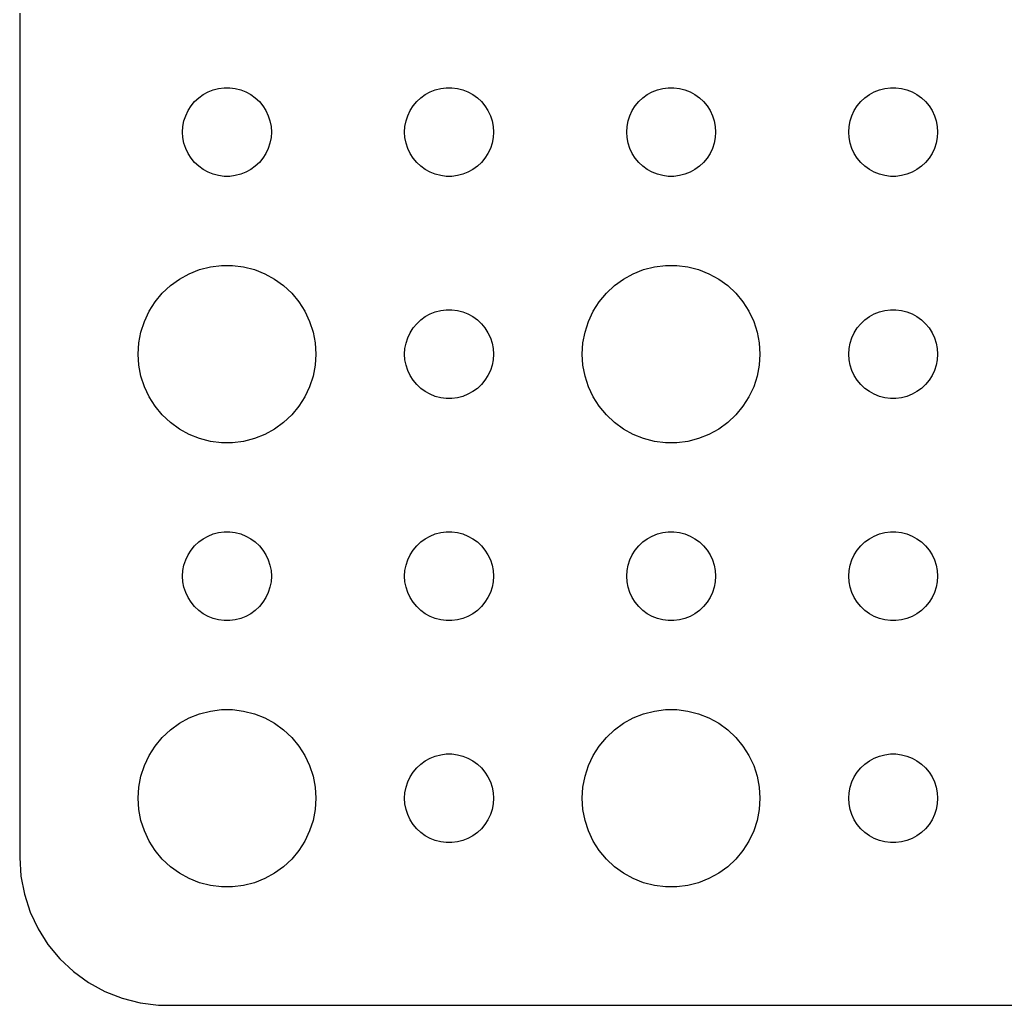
# Model space of a CAD drawing. Header units: metres. Extents: x -142 to 142, y -142 to 142.
# Drawn here: x -142 to -108.71, y -141.99 to -108.71 of the extents above; entities that cross this region are included whole.
import ezdxf

# ---------------------------------------------------------------- set-up
doc = ezdxf.new("R2010")
doc.units = ezdxf.units.M

msp = doc.modelspace()

# ---------------------------------------------------------------- linework, layer by layer
for p, q in [((-142, 137), (-142, -137)), ((-135.804, -111.234), (-135.639, -111.143)), ((-135.639, -111.143), (-135.464, -111.073)), ((-135.464, -111.073), (-135.281, -111.027)), ((-135.281, -111.027), (-135.094, -111.003)), ((-135.094, -111.003), (-134.906, -111.003)), ((-134.906, -111.003), (-134.719, -111.027)), ((-134.719, -111.027), (-134.536, -111.073)), ((-134.536, -111.073), (-134.361, -111.143)), ((-134.361, -111.143), (-134.196, -111.234)), ((-128.304, -111.234), (-128.139, -111.143)), ((-128.139, -111.143), (-127.964, -111.073)), ((-127.964, -111.073), (-127.781, -111.027)), ((-127.781, -111.027), (-127.594, -111.003)), ((-127.594, -111.003), (-127.406, -111.003)), ((-127.406, -111.003), (-127.219, -111.027)), ((-127.219, -111.027), (-127.036, -111.073)), ((-127.036, -111.073), (-126.861, -111.143)), ((-126.861, -111.143), (-126.696, -111.234)), ((-120.804, -111.234), (-120.639, -111.143)), ((-120.639, -111.143), (-120.464, -111.073)), ((-120.464, -111.073), (-120.281, -111.027)), ((-120.281, -111.027), (-120.094, -111.003)), ((-120.094, -111.003), (-119.906, -111.003)), ((-119.906, -111.003), (-119.719, -111.027)), ((-119.719, -111.027), (-119.536, -111.073)), ((-119.536, -111.073), (-119.361, -111.143)), ((-119.361, -111.143), (-119.196, -111.234)), ((-113.304, -111.234), (-113.139, -111.143)), ((-113.139, -111.143), (-112.964, -111.073)), ((-112.964, -111.073), (-112.781, -111.027)), ((-112.781, -111.027), (-112.594, -111.003)), ((-112.594, -111.003), (-112.406, -111.003)), ((-112.406, -111.003), (-112.219, -111.027)), ((-112.219, -111.027), (-112.036, -111.073)), ((-112.036, -111.073), (-111.861, -111.143)), ((-111.861, -111.143), (-111.696, -111.234)), ((-136.214, -111.618), (-136.093, -111.473)), ((-136.093, -111.473), (-135.956, -111.344)), ((-135.956, -111.344), (-135.804, -111.234)), ((-134.196, -111.234), (-134.044, -111.344)), ((-134.044, -111.344), (-133.907, -111.473)), ((-133.907, -111.473), (-133.786, -111.618)), ((-128.714, -111.618), (-128.593, -111.473)), ((-128.593, -111.473), (-128.456, -111.344)), ((-128.456, -111.344), (-128.304, -111.234)), ((-126.696, -111.234), (-126.544, -111.344)), ((-126.544, -111.344), (-126.407, -111.473)), ((-126.407, -111.473), (-126.286, -111.618)), ((-121.214, -111.618), (-121.093, -111.473)), ((-121.093, -111.473), (-120.956, -111.344)), ((-120.956, -111.344), (-120.804, -111.234)), ((-119.196, -111.234), (-119.044, -111.344)), ((-119.044, -111.344), (-118.907, -111.473)), ((-118.907, -111.473), (-118.786, -111.618)), ((-113.714, -111.618), (-113.593, -111.473)), ((-113.593, -111.473), (-113.456, -111.344)), ((-113.456, -111.344), (-113.304, -111.234)), ((-111.696, -111.234), (-111.544, -111.344)), ((-111.544, -111.344), (-111.407, -111.473)), ((-111.407, -111.473), (-111.286, -111.618)), ((-136.395, -111.948), (-136.314, -111.777)), ((-136.314, -111.777), (-136.214, -111.618)), ((-133.786, -111.618), (-133.686, -111.777)), ((-133.686, -111.777), (-133.605, -111.948)), ((-128.895, -111.948), (-128.814, -111.777)), ((-128.814, -111.777), (-128.714, -111.618)), ((-126.286, -111.618), (-126.186, -111.777)), ((-126.186, -111.777), (-126.105, -111.948)), ((-121.395, -111.948), (-121.314, -111.777)), ((-121.314, -111.777), (-121.214, -111.618)), ((-118.786, -111.618), (-118.686, -111.777)), ((-118.686, -111.777), (-118.605, -111.948)), ((-113.895, -111.948), (-113.814, -111.777)), ((-113.814, -111.777), (-113.714, -111.618)), ((-111.286, -111.618), (-111.186, -111.777)), ((-111.186, -111.777), (-111.105, -111.948)), ((-136.488, -112.312), (-136.453, -112.127)), ((-136.453, -112.127), (-136.395, -111.948)), ((-133.605, -111.948), (-133.547, -112.127)), ((-133.547, -112.127), (-133.512, -112.312)), ((-128.988, -112.312), (-128.953, -112.127)), ((-128.953, -112.127), (-128.895, -111.948)), ((-126.105, -111.948), (-126.047, -112.127)), ((-126.047, -112.127), (-126.012, -112.312)), ((-121.488, -112.312), (-121.453, -112.127)), ((-121.453, -112.127), (-121.395, -111.948)), ((-118.605, -111.948), (-118.547, -112.127)), ((-118.547, -112.127), (-118.512, -112.312)), ((-113.988, -112.312), (-113.953, -112.127)), ((-113.953, -112.127), (-113.895, -111.948)), ((-111.105, -111.948), (-111.047, -112.127)), ((-111.047, -112.127), (-111.012, -112.312)), ((-136.5, -112.5), (-136.488, -112.312)), ((-136.488, -112.688), (-136.5, -112.5)), ((-133.512, -112.312), (-133.5, -112.5)), ((-133.5, -112.5), (-133.512, -112.688)), ((-129, -112.5), (-128.988, -112.312)), ((-128.988, -112.688), (-129, -112.5)), ((-126.012, -112.312), (-126, -112.5)), ((-126, -112.5), (-126.012, -112.688)), ((-121.5, -112.5), (-121.488, -112.312)), ((-121.488, -112.688), (-121.5, -112.5)), ((-118.512, -112.312), (-118.5, -112.5)), ((-118.5, -112.5), (-118.512, -112.688)), ((-114, -112.5), (-113.988, -112.312)), ((-113.988, -112.688), (-114, -112.5)), ((-111.012, -112.312), (-111, -112.5)), ((-111, -112.5), (-111.012, -112.688)), ((-136.453, -112.873), (-136.488, -112.688)), ((-133.512, -112.688), (-133.547, -112.873)), ((-128.953, -112.873), (-128.988, -112.688)), ((-126.012, -112.688), (-126.047, -112.873)), ((-121.453, -112.873), (-121.488, -112.688)), ((-118.512, -112.688), (-118.547, -112.873)), ((-113.953, -112.873), (-113.988, -112.688)), ((-111.012, -112.688), (-111.047, -112.873)), ((-136.395, -113.052), (-136.453, -112.873)), ((-136.314, -113.223), (-136.395, -113.052)), ((-133.605, -113.052), (-133.686, -113.223)), ((-133.547, -112.873), (-133.605, -113.052)), ((-128.895, -113.052), (-128.953, -112.873)), ((-128.814, -113.223), (-128.895, -113.052)), ((-126.105, -113.052), (-126.186, -113.223)), ((-126.047, -112.873), (-126.105, -113.052)), ((-121.395, -113.052), (-121.453, -112.873)), ((-121.314, -113.223), (-121.395, -113.052)), ((-118.605, -113.052), (-118.686, -113.223)), ((-118.547, -112.873), (-118.605, -113.052)), ((-113.895, -113.052), (-113.953, -112.873)), ((-113.814, -113.223), (-113.895, -113.052)), ((-111.105, -113.052), (-111.186, -113.223)), ((-111.047, -112.873), (-111.105, -113.052)), ((-136.214, -113.382), (-136.314, -113.223)), ((-136.093, -113.527), (-136.214, -113.382)), ((-133.786, -113.382), (-133.907, -113.527)), ((-133.686, -113.223), (-133.786, -113.382)), ((-128.714, -113.382), (-128.814, -113.223)), ((-128.593, -113.527), (-128.714, -113.382)), ((-126.286, -113.382), (-126.407, -113.527)), ((-126.186, -113.223), (-126.286, -113.382)), ((-121.214, -113.382), (-121.314, -113.223)), ((-121.093, -113.527), (-121.214, -113.382)), ((-118.786, -113.382), (-118.907, -113.527)), ((-118.686, -113.223), (-118.786, -113.382)), ((-113.714, -113.382), (-113.814, -113.223)), ((-113.593, -113.527), (-113.714, -113.382)), ((-111.286, -113.382), (-111.407, -113.527)), ((-111.186, -113.223), (-111.286, -113.382)), ((-135.956, -113.656), (-136.093, -113.527)), ((-135.804, -113.766), (-135.956, -113.656)), ((-135.639, -113.857), (-135.804, -113.766)), ((-134.196, -113.766), (-134.361, -113.857)), ((-134.044, -113.656), (-134.196, -113.766)), ((-133.907, -113.527), (-134.044, -113.656)), ((-128.456, -113.656), (-128.593, -113.527)), ((-128.304, -113.766), (-128.456, -113.656)), ((-128.139, -113.857), (-128.304, -113.766)), ((-126.696, -113.766), (-126.861, -113.857)), ((-126.544, -113.656), (-126.696, -113.766)), ((-126.407, -113.527), (-126.544, -113.656)), ((-120.956, -113.656), (-121.093, -113.527)), ((-120.804, -113.766), (-120.956, -113.656)), ((-120.639, -113.857), (-120.804, -113.766)), ((-119.196, -113.766), (-119.361, -113.857)), ((-119.044, -113.656), (-119.196, -113.766)), ((-118.907, -113.527), (-119.044, -113.656)), ((-113.456, -113.656), (-113.593, -113.527)), ((-113.304, -113.766), (-113.456, -113.656)), ((-113.139, -113.857), (-113.304, -113.766)), ((-111.696, -113.766), (-111.861, -113.857)), ((-111.544, -113.656), (-111.696, -113.766)), ((-111.407, -113.527), (-111.544, -113.656)), ((-135.464, -113.927), (-135.639, -113.857)), ((-135.281, -113.973), (-135.464, -113.927)), ((-135.094, -113.997), (-135.281, -113.973)), ((-134.906, -113.997), (-135.094, -113.997)), ((-134.719, -113.973), (-134.906, -113.997)), ((-134.536, -113.927), (-134.719, -113.973)), ((-134.361, -113.857), (-134.536, -113.927)), ((-127.964, -113.927), (-128.139, -113.857)), ((-127.781, -113.973), (-127.964, -113.927)), ((-127.594, -113.997), (-127.781, -113.973)), ((-127.406, -113.997), (-127.594, -113.997)), ((-127.219, -113.973), (-127.406, -113.997)), ((-127.036, -113.927), (-127.219, -113.973)), ((-126.861, -113.857), (-127.036, -113.927)), ((-120.464, -113.927), (-120.639, -113.857)), ((-120.281, -113.973), (-120.464, -113.927)), ((-120.094, -113.997), (-120.281, -113.973)), ((-119.906, -113.997), (-120.094, -113.997)), ((-119.719, -113.973), (-119.906, -113.997)), ((-119.536, -113.927), (-119.719, -113.973)), ((-119.361, -113.857), (-119.536, -113.927)), ((-112.964, -113.927), (-113.139, -113.857)), ((-112.781, -113.973), (-112.964, -113.927)), ((-112.594, -113.997), (-112.781, -113.973)), ((-112.406, -113.997), (-112.594, -113.997)), ((-112.219, -113.973), (-112.406, -113.997)), ((-112.036, -113.927), (-112.219, -113.973)), ((-111.861, -113.857), (-112.036, -113.927)), ((-136.277, -117.286), (-135.927, -117.147)), ((-135.927, -117.147), (-135.562, -117.053)), ((-135.562, -117.053), (-135.188, -117.006)), ((-135.188, -117.006), (-134.812, -117.006)), ((-134.812, -117.006), (-134.438, -117.053)), ((-134.438, -117.053), (-134.073, -117.147)), ((-134.073, -117.147), (-133.723, -117.286)), ((-121.277, -117.286), (-120.927, -117.147)), ((-120.927, -117.147), (-120.562, -117.053)), ((-120.562, -117.053), (-120.188, -117.006)), ((-120.188, -117.006), (-119.812, -117.006)), ((-119.812, -117.006), (-119.438, -117.053)), ((-119.438, -117.053), (-119.073, -117.147)), ((-119.073, -117.147), (-118.723, -117.286)), ((-136.912, -117.688), (-136.607, -117.467)), ((-136.607, -117.467), (-136.277, -117.286)), ((-133.723, -117.286), (-133.393, -117.467)), ((-133.393, -117.467), (-133.088, -117.688)), ((-121.912, -117.688), (-121.607, -117.467)), ((-121.607, -117.467), (-121.277, -117.286)), ((-118.723, -117.286), (-118.393, -117.467)), ((-118.393, -117.467), (-118.088, -117.688)), ((-137.187, -117.946), (-136.912, -117.688)), ((-133.088, -117.688), (-132.813, -117.946)), ((-122.187, -117.946), (-121.912, -117.688)), ((-118.088, -117.688), (-117.813, -117.946)), ((-137.427, -118.237), (-137.187, -117.946)), ((-132.813, -117.946), (-132.573, -118.237)), ((-122.427, -118.237), (-122.187, -117.946)), ((-117.813, -117.946), (-117.573, -118.237)), ((-137.629, -118.555), (-137.427, -118.237)), ((-132.573, -118.237), (-132.371, -118.555)), ((-122.629, -118.555), (-122.427, -118.237)), ((-117.573, -118.237), (-117.371, -118.555)), ((-137.789, -118.896), (-137.629, -118.555)), ((-132.371, -118.555), (-132.211, -118.896)), ((-128.456, -118.844), (-128.304, -118.734)), ((-128.304, -118.734), (-128.139, -118.643)), ((-128.139, -118.643), (-127.964, -118.573)), ((-127.964, -118.573), (-127.781, -118.527)), ((-127.781, -118.527), (-127.594, -118.503)), ((-127.594, -118.503), (-127.406, -118.503)), ((-127.406, -118.503), (-127.219, -118.527)), ((-127.219, -118.527), (-127.036, -118.573)), ((-127.036, -118.573), (-126.861, -118.643)), ((-126.861, -118.643), (-126.696, -118.734)), ((-126.696, -118.734), (-126.544, -118.844)), ((-122.789, -118.896), (-122.629, -118.555)), ((-117.371, -118.555), (-117.211, -118.896)), ((-113.456, -118.844), (-113.304, -118.734)), ((-113.304, -118.734), (-113.139, -118.643)), ((-113.139, -118.643), (-112.964, -118.573)), ((-112.964, -118.573), (-112.781, -118.527)), ((-112.781, -118.527), (-112.594, -118.503)), ((-112.594, -118.503), (-112.406, -118.503)), ((-112.406, -118.503), (-112.219, -118.527)), ((-112.219, -118.527), (-112.036, -118.573)), ((-112.036, -118.573), (-111.861, -118.643)), ((-111.861, -118.643), (-111.696, -118.734)), ((-111.696, -118.734), (-111.544, -118.844)), ((-137.906, -119.254), (-137.789, -118.896)), ((-132.211, -118.896), (-132.094, -119.254)), ((-128.814, -119.277), (-128.714, -119.118)), ((-128.714, -119.118), (-128.593, -118.973)), ((-128.593, -118.973), (-128.456, -118.844)), ((-126.544, -118.844), (-126.407, -118.973)), ((-126.407, -118.973), (-126.286, -119.118)), ((-126.286, -119.118), (-126.186, -119.277)), ((-122.906, -119.254), (-122.789, -118.896)), ((-117.211, -118.896), (-117.094, -119.254)), ((-113.814, -119.277), (-113.714, -119.118)), ((-113.714, -119.118), (-113.593, -118.973)), ((-113.593, -118.973), (-113.456, -118.844)), ((-111.544, -118.844), (-111.407, -118.973)), ((-111.407, -118.973), (-111.286, -119.118)), ((-111.286, -119.118), (-111.186, -119.277)), ((-137.976, -119.624), (-137.906, -119.254)), ((-132.094, -119.254), (-132.024, -119.624)), ((-128.953, -119.627), (-128.895, -119.448)), ((-128.895, -119.448), (-128.814, -119.277)), ((-126.186, -119.277), (-126.105, -119.448)), ((-126.105, -119.448), (-126.047, -119.627)), ((-122.976, -119.624), (-122.906, -119.254)), ((-117.094, -119.254), (-117.024, -119.624)), ((-113.953, -119.627), (-113.895, -119.448)), ((-113.895, -119.448), (-113.814, -119.277)), ((-111.186, -119.277), (-111.105, -119.448)), ((-111.105, -119.448), (-111.047, -119.627)), ((-138, -120), (-137.976, -119.624)), ((-132.024, -119.624), (-132, -120)), ((-129, -120), (-128.988, -119.812)), ((-128.988, -119.812), (-128.953, -119.627)), ((-126.047, -119.627), (-126.012, -119.812)), ((-126.012, -119.812), (-126, -120)), ((-123, -120), (-122.976, -119.624)), ((-117.024, -119.624), (-117, -120)), ((-114, -120), (-113.988, -119.812)), ((-113.988, -119.812), (-113.953, -119.627)), ((-111.047, -119.627), (-111.012, -119.812)), ((-111.012, -119.812), (-111, -120)), ((-137.976, -120.376), (-138, -120)), ((-132, -120), (-132.024, -120.376)), ((-128.988, -120.188), (-129, -120)), ((-126, -120), (-126.012, -120.188)), ((-122.976, -120.376), (-123, -120)), ((-117, -120), (-117.024, -120.376)), ((-113.988, -120.188), (-114, -120)), ((-111, -120), (-111.012, -120.188)), ((-137.906, -120.746), (-137.976, -120.376)), ((-132.024, -120.376), (-132.094, -120.746)), ((-128.953, -120.373), (-128.988, -120.188)), ((-128.895, -120.552), (-128.953, -120.373)), ((-126.047, -120.373), (-126.105, -120.552)), ((-126.012, -120.188), (-126.047, -120.373)), ((-122.906, -120.746), (-122.976, -120.376)), ((-117.024, -120.376), (-117.094, -120.746)), ((-113.953, -120.373), (-113.988, -120.188)), ((-113.895, -120.552), (-113.953, -120.373)), ((-111.047, -120.373), (-111.105, -120.552)), ((-111.012, -120.188), (-111.047, -120.373)), ((-137.789, -121.104), (-137.906, -120.746)), ((-132.094, -120.746), (-132.211, -121.104)), ((-128.814, -120.723), (-128.895, -120.552)), ((-128.714, -120.882), (-128.814, -120.723)), ((-126.186, -120.723), (-126.286, -120.882)), ((-126.105, -120.552), (-126.186, -120.723)), ((-122.789, -121.104), (-122.906, -120.746)), ((-117.094, -120.746), (-117.211, -121.104)), ((-113.814, -120.723), (-113.895, -120.552)), ((-113.714, -120.882), (-113.814, -120.723)), ((-111.186, -120.723), (-111.286, -120.882)), ((-111.105, -120.552), (-111.186, -120.723)), ((-137.629, -121.445), (-137.789, -121.104)), ((-132.211, -121.104), (-132.371, -121.445)), ((-128.593, -121.027), (-128.714, -120.882)), ((-128.456, -121.156), (-128.593, -121.027)), ((-128.304, -121.266), (-128.456, -121.156)), ((-126.544, -121.156), (-126.696, -121.266)), ((-126.407, -121.027), (-126.544, -121.156)), ((-126.286, -120.882), (-126.407, -121.027)), ((-122.629, -121.445), (-122.789, -121.104)), ((-117.211, -121.104), (-117.371, -121.445)), ((-113.593, -121.027), (-113.714, -120.882)), ((-113.456, -121.156), (-113.593, -121.027)), ((-113.304, -121.266), (-113.456, -121.156)), ((-111.544, -121.156), (-111.696, -121.266)), ((-111.407, -121.027), (-111.544, -121.156)), ((-111.286, -120.882), (-111.407, -121.027)), ((-137.427, -121.763), (-137.629, -121.445)), ((-132.371, -121.445), (-132.573, -121.763)), ((-128.139, -121.357), (-128.304, -121.266)), ((-127.964, -121.427), (-128.139, -121.357)), ((-127.781, -121.473), (-127.964, -121.427)), ((-127.594, -121.497), (-127.781, -121.473)), ((-127.219, -121.473), (-127.406, -121.497)), ((-127.036, -121.427), (-127.219, -121.473)), ((-126.861, -121.357), (-127.036, -121.427)), ((-126.696, -121.266), (-126.861, -121.357)), ((-122.427, -121.763), (-122.629, -121.445)), ((-117.371, -121.445), (-117.573, -121.763)), ((-113.139, -121.357), (-113.304, -121.266)), ((-112.964, -121.427), (-113.139, -121.357)), ((-112.781, -121.473), (-112.964, -121.427)), ((-112.594, -121.497), (-112.781, -121.473)), ((-112.219, -121.473), (-112.406, -121.497)), ((-112.036, -121.427), (-112.219, -121.473)), ((-111.861, -121.357), (-112.036, -121.427)), ((-111.696, -121.266), (-111.861, -121.357)), ((-137.187, -122.054), (-137.427, -121.763)), ((-132.573, -121.763), (-132.813, -122.054)), ((-127.406, -121.497), (-127.594, -121.497)), ((-122.187, -122.054), (-122.427, -121.763)), ((-117.573, -121.763), (-117.813, -122.054)), ((-112.406, -121.497), (-112.594, -121.497)), ((-136.912, -122.312), (-137.187, -122.054)), ((-132.813, -122.054), (-133.088, -122.312)), ((-121.912, -122.312), (-122.187, -122.054)), ((-117.813, -122.054), (-118.088, -122.312)), ((-136.607, -122.533), (-136.912, -122.312)), ((-133.088, -122.312), (-133.393, -122.533)), ((-121.607, -122.533), (-121.912, -122.312)), ((-118.088, -122.312), (-118.393, -122.533)), ((-136.277, -122.714), (-136.607, -122.533)), ((-135.927, -122.853), (-136.277, -122.714)), ((-133.723, -122.714), (-134.073, -122.853)), ((-133.393, -122.533), (-133.723, -122.714)), ((-121.277, -122.714), (-121.607, -122.533)), ((-120.927, -122.853), (-121.277, -122.714)), ((-118.723, -122.714), (-119.073, -122.853)), ((-118.393, -122.533), (-118.723, -122.714)), ((-135.562, -122.947), (-135.927, -122.853)), ((-135.188, -122.994), (-135.562, -122.947)), ((-134.812, -122.994), (-135.188, -122.994)), ((-134.438, -122.947), (-134.812, -122.994)), ((-134.073, -122.853), (-134.438, -122.947)), ((-120.562, -122.947), (-120.927, -122.853)), ((-120.188, -122.994), (-120.562, -122.947)), ((-119.812, -122.994), (-120.188, -122.994)), ((-119.438, -122.947), (-119.812, -122.994)), ((-119.073, -122.853), (-119.438, -122.947)), ((-135.804, -126.234), (-135.639, -126.143)), ((-135.639, -126.143), (-135.464, -126.073)), ((-135.464, -126.073), (-135.281, -126.027)), ((-135.281, -126.027), (-135.094, -126.003)), ((-135.094, -126.003), (-134.906, -126.003)), ((-134.906, -126.003), (-134.719, -126.027)), ((-134.719, -126.027), (-134.536, -126.073)), ((-134.536, -126.073), (-134.361, -126.143)), ((-134.361, -126.143), (-134.196, -126.234)), ((-128.304, -126.234), (-128.139, -126.143)), ((-128.139, -126.143), (-127.964, -126.073)), ((-127.964, -126.073), (-127.781, -126.027)), ((-127.781, -126.027), (-127.594, -126.003)), ((-127.594, -126.003), (-127.406, -126.003)), ((-127.406, -126.003), (-127.219, -126.027)), ((-127.219, -126.027), (-127.036, -126.073)), ((-127.036, -126.073), (-126.861, -126.143)), ((-126.861, -126.143), (-126.696, -126.234)), ((-120.804, -126.234), (-120.639, -126.143)), ((-120.639, -126.143), (-120.464, -126.073)), ((-120.464, -126.073), (-120.281, -126.027)), ((-120.281, -126.027), (-120.094, -126.003)), ((-120.094, -126.003), (-119.906, -126.003)), ((-119.906, -126.003), (-119.719, -126.027)), ((-119.719, -126.027), (-119.536, -126.073)), ((-119.536, -126.073), (-119.361, -126.143)), ((-119.361, -126.143), (-119.196, -126.234)), ((-113.304, -126.234), (-113.139, -126.143)), ((-113.139, -126.143), (-112.964, -126.073)), ((-112.964, -126.073), (-112.781, -126.027)), ((-112.781, -126.027), (-112.594, -126.003)), ((-112.594, -126.003), (-112.406, -126.003)), ((-112.406, -126.003), (-112.219, -126.027)), ((-112.219, -126.027), (-112.036, -126.073)), ((-112.036, -126.073), (-111.861, -126.143)), ((-111.861, -126.143), (-111.696, -126.234)), ((-136.214, -126.618), (-136.093, -126.473)), ((-136.093, -126.473), (-135.956, -126.344)), ((-135.956, -126.344), (-135.804, -126.234)), ((-134.196, -126.234), (-134.044, -126.344)), ((-134.044, -126.344), (-133.907, -126.473)), ((-133.907, -126.473), (-133.786, -126.618)), ((-128.714, -126.618), (-128.593, -126.473)), ((-128.593, -126.473), (-128.456, -126.344)), ((-128.456, -126.344), (-128.304, -126.234)), ((-126.696, -126.234), (-126.544, -126.344)), ((-126.544, -126.344), (-126.407, -126.473)), ((-126.407, -126.473), (-126.286, -126.618)), ((-121.214, -126.618), (-121.093, -126.473)), ((-121.093, -126.473), (-120.956, -126.344)), ((-120.956, -126.344), (-120.804, -126.234)), ((-119.196, -126.234), (-119.044, -126.344)), ((-119.044, -126.344), (-118.907, -126.473)), ((-118.907, -126.473), (-118.786, -126.618)), ((-113.714, -126.618), (-113.593, -126.473)), ((-113.593, -126.473), (-113.456, -126.344)), ((-113.456, -126.344), (-113.304, -126.234)), ((-111.696, -126.234), (-111.544, -126.344)), ((-111.544, -126.344), (-111.407, -126.473)), ((-111.407, -126.473), (-111.286, -126.618)), ((-136.395, -126.948), (-136.314, -126.777)), ((-136.314, -126.777), (-136.214, -126.618)), ((-133.786, -126.618), (-133.686, -126.777)), ((-133.686, -126.777), (-133.605, -126.948)), ((-128.895, -126.948), (-128.814, -126.777)), ((-128.814, -126.777), (-128.714, -126.618)), ((-126.286, -126.618), (-126.186, -126.777)), ((-126.186, -126.777), (-126.105, -126.948)), ((-121.395, -126.948), (-121.314, -126.777)), ((-121.314, -126.777), (-121.214, -126.618)), ((-118.786, -126.618), (-118.686, -126.777)), ((-118.686, -126.777), (-118.605, -126.948)), ((-113.895, -126.948), (-113.814, -126.777)), ((-113.814, -126.777), (-113.714, -126.618)), ((-111.286, -126.618), (-111.186, -126.777)), ((-111.186, -126.777), (-111.105, -126.948)), ((-136.488, -127.312), (-136.453, -127.127)), ((-136.453, -127.127), (-136.395, -126.948)), ((-133.605, -126.948), (-133.547, -127.127)), ((-133.547, -127.127), (-133.512, -127.312)), ((-128.988, -127.312), (-128.953, -127.127)), ((-128.953, -127.127), (-128.895, -126.948)), ((-126.105, -126.948), (-126.047, -127.127)), ((-126.047, -127.127), (-126.012, -127.312)), ((-121.488, -127.312), (-121.453, -127.127)), ((-121.453, -127.127), (-121.395, -126.948)), ((-118.605, -126.948), (-118.547, -127.127)), ((-118.547, -127.127), (-118.512, -127.312)), ((-113.988, -127.312), (-113.953, -127.127)), ((-113.953, -127.127), (-113.895, -126.948)), ((-111.105, -126.948), (-111.047, -127.127)), ((-111.047, -127.127), (-111.012, -127.312)), ((-136.5, -127.5), (-136.488, -127.312)), ((-133.512, -127.312), (-133.5, -127.5)), ((-129, -127.5), (-128.988, -127.312)), ((-126.012, -127.312), (-126, -127.5)), ((-121.5, -127.5), (-121.488, -127.312)), ((-118.512, -127.312), (-118.5, -127.5)), ((-114, -127.5), (-113.988, -127.312)), ((-111.012, -127.312), (-111, -127.5)), ((-136.488, -127.688), (-136.5, -127.5)), ((-136.453, -127.873), (-136.488, -127.688)), ((-133.512, -127.688), (-133.547, -127.873)), ((-133.5, -127.5), (-133.512, -127.688)), ((-128.988, -127.688), (-129, -127.5)), ((-128.953, -127.873), (-128.988, -127.688)), ((-126.012, -127.688), (-126.047, -127.873)), ((-126, -127.5), (-126.012, -127.688)), ((-121.488, -127.688), (-121.5, -127.5)), ((-121.453, -127.873), (-121.488, -127.688)), ((-118.512, -127.688), (-118.547, -127.873)), ((-118.5, -127.5), (-118.512, -127.688)), ((-113.988, -127.688), (-114, -127.5)), ((-113.953, -127.873), (-113.988, -127.688)), ((-111.012, -127.688), (-111.047, -127.873)), ((-111, -127.5), (-111.012, -127.688)), ((-136.395, -128.052), (-136.453, -127.873)), ((-136.314, -128.223), (-136.395, -128.052)), ((-133.605, -128.052), (-133.686, -128.223)), ((-133.547, -127.873), (-133.605, -128.052)), ((-128.895, -128.052), (-128.953, -127.873)), ((-128.814, -128.223), (-128.895, -128.052)), ((-126.105, -128.052), (-126.186, -128.223)), ((-126.047, -127.873), (-126.105, -128.052)), ((-121.395, -128.052), (-121.453, -127.873)), ((-121.314, -128.223), (-121.395, -128.052)), ((-118.605, -128.052), (-118.686, -128.223)), ((-118.547, -127.873), (-118.605, -128.052)), ((-113.895, -128.052), (-113.953, -127.873)), ((-113.814, -128.223), (-113.895, -128.052)), ((-111.105, -128.052), (-111.186, -128.223)), ((-111.047, -127.873), (-111.105, -128.052)), ((-136.214, -128.382), (-136.314, -128.223)), ((-136.093, -128.527), (-136.214, -128.382)), ((-133.786, -128.382), (-133.907, -128.527)), ((-133.686, -128.223), (-133.786, -128.382)), ((-128.714, -128.382), (-128.814, -128.223)), ((-128.593, -128.527), (-128.714, -128.382)), ((-126.286, -128.382), (-126.407, -128.527)), ((-126.186, -128.223), (-126.286, -128.382)), ((-121.214, -128.382), (-121.314, -128.223)), ((-121.093, -128.527), (-121.214, -128.382)), ((-118.786, -128.382), (-118.907, -128.527)), ((-118.686, -128.223), (-118.786, -128.382)), ((-113.714, -128.382), (-113.814, -128.223)), ((-113.593, -128.527), (-113.714, -128.382)), ((-111.286, -128.382), (-111.407, -128.527)), ((-111.186, -128.223), (-111.286, -128.382)), ((-135.956, -128.656), (-136.093, -128.527)), ((-135.804, -128.766), (-135.956, -128.656)), ((-135.639, -128.857), (-135.804, -128.766)), ((-134.196, -128.766), (-134.361, -128.857)), ((-134.044, -128.656), (-134.196, -128.766)), ((-133.907, -128.527), (-134.044, -128.656)), ((-128.456, -128.656), (-128.593, -128.527)), ((-128.304, -128.766), (-128.456, -128.656)), ((-128.139, -128.857), (-128.304, -128.766)), ((-126.696, -128.766), (-126.861, -128.857)), ((-126.544, -128.656), (-126.696, -128.766)), ((-126.407, -128.527), (-126.544, -128.656)), ((-120.956, -128.656), (-121.093, -128.527)), ((-120.804, -128.766), (-120.956, -128.656)), ((-120.639, -128.857), (-120.804, -128.766)), ((-119.196, -128.766), (-119.361, -128.857)), ((-119.044, -128.656), (-119.196, -128.766)), ((-118.907, -128.527), (-119.044, -128.656)), ((-113.456, -128.656), (-113.593, -128.527)), ((-113.304, -128.766), (-113.456, -128.656)), ((-113.139, -128.857), (-113.304, -128.766)), ((-111.696, -128.766), (-111.861, -128.857)), ((-111.544, -128.656), (-111.696, -128.766)), ((-111.407, -128.527), (-111.544, -128.656)), ((-135.464, -128.927), (-135.639, -128.857)), ((-135.281, -128.973), (-135.464, -128.927)), ((-135.094, -128.997), (-135.281, -128.973)), ((-134.906, -128.997), (-135.094, -128.997)), ((-134.719, -128.973), (-134.906, -128.997)), ((-134.536, -128.927), (-134.719, -128.973)), ((-134.361, -128.857), (-134.536, -128.927)), ((-127.964, -128.927), (-128.139, -128.857)), ((-127.781, -128.973), (-127.964, -128.927)), ((-127.594, -128.997), (-127.781, -128.973)), ((-127.406, -128.997), (-127.594, -128.997)), ((-127.219, -128.973), (-127.406, -128.997)), ((-127.036, -128.927), (-127.219, -128.973)), ((-126.861, -128.857), (-127.036, -128.927)), ((-120.464, -128.927), (-120.639, -128.857)), ((-120.281, -128.973), (-120.464, -128.927)), ((-120.094, -128.997), (-120.281, -128.973)), ((-119.906, -128.997), (-120.094, -128.997)), ((-119.719, -128.973), (-119.906, -128.997)), ((-119.536, -128.927), (-119.719, -128.973)), ((-119.361, -128.857), (-119.536, -128.927)), ((-112.964, -128.927), (-113.139, -128.857)), ((-112.781, -128.973), (-112.964, -128.927)), ((-112.594, -128.997), (-112.781, -128.973)), ((-112.406, -128.997), (-112.594, -128.997)), ((-112.219, -128.973), (-112.406, -128.997)), ((-112.036, -128.927), (-112.219, -128.973)), ((-111.861, -128.857), (-112.036, -128.927)), ((-135.927, -132.147), (-135.562, -132.053)), ((-135.562, -132.053), (-135.188, -132.006)), ((-135.188, -132.006), (-134.812, -132.006)), ((-134.812, -132.006), (-134.438, -132.053)), ((-134.438, -132.053), (-134.073, -132.147)), ((-120.927, -132.147), (-120.562, -132.053)), ((-120.562, -132.053), (-120.188, -132.006)), ((-120.188, -132.006), (-119.812, -132.006)), ((-119.812, -132.006), (-119.438, -132.053)), ((-119.438, -132.053), (-119.073, -132.147)), ((-136.912, -132.688), (-136.607, -132.467)), ((-136.607, -132.467), (-136.277, -132.286)), ((-136.277, -132.286), (-135.927, -132.147)), ((-134.073, -132.147), (-133.723, -132.286)), ((-133.723, -132.286), (-133.393, -132.467)), ((-133.393, -132.467), (-133.088, -132.688)), ((-121.912, -132.688), (-121.607, -132.467)), ((-121.607, -132.467), (-121.277, -132.286)), ((-121.277, -132.286), (-120.927, -132.147)), ((-119.073, -132.147), (-118.723, -132.286)), ((-118.723, -132.286), (-118.393, -132.467)), ((-118.393, -132.467), (-118.088, -132.688)), ((-137.187, -132.946), (-136.912, -132.688)), ((-133.088, -132.688), (-132.813, -132.946)), ((-122.187, -132.946), (-121.912, -132.688)), ((-118.088, -132.688), (-117.813, -132.946)), ((-137.427, -133.237), (-137.187, -132.946)), ((-132.813, -132.946), (-132.573, -133.237)), ((-122.427, -133.237), (-122.187, -132.946)), ((-117.813, -132.946), (-117.573, -133.237)), ((-137.629, -133.555), (-137.427, -133.237)), ((-132.573, -133.237), (-132.371, -133.555)), ((-122.629, -133.555), (-122.427, -133.237)), ((-117.573, -133.237), (-117.371, -133.555)), ((-137.789, -133.896), (-137.629, -133.555)), ((-132.371, -133.555), (-132.211, -133.896)), ((-128.456, -133.844), (-128.304, -133.734)), ((-128.304, -133.734), (-128.139, -133.643)), ((-128.139, -133.643), (-127.964, -133.573)), ((-127.964, -133.573), (-127.781, -133.527)), ((-127.781, -133.527), (-127.594, -133.503)), ((-127.594, -133.503), (-127.406, -133.503)), ((-127.406, -133.503), (-127.219, -133.527)), ((-127.219, -133.527), (-127.036, -133.573)), ((-127.036, -133.573), (-126.861, -133.643)), ((-126.861, -133.643), (-126.696, -133.734)), ((-126.696, -133.734), (-126.544, -133.844)), ((-122.789, -133.896), (-122.629, -133.555)), ((-117.371, -133.555), (-117.211, -133.896)), ((-113.456, -133.844), (-113.304, -133.734)), ((-113.304, -133.734), (-113.139, -133.643)), ((-113.139, -133.643), (-112.964, -133.573)), ((-112.964, -133.573), (-112.781, -133.527)), ((-112.781, -133.527), (-112.594, -133.503)), ((-112.594, -133.503), (-112.406, -133.503)), ((-112.406, -133.503), (-112.219, -133.527)), ((-112.219, -133.527), (-112.036, -133.573)), ((-112.036, -133.573), (-111.861, -133.643)), ((-111.861, -133.643), (-111.696, -133.734)), ((-111.696, -133.734), (-111.544, -133.844)), ((-137.906, -134.254), (-137.789, -133.896)), ((-132.211, -133.896), (-132.094, -134.254)), ((-128.814, -134.277), (-128.714, -134.118)), ((-128.714, -134.118), (-128.593, -133.973)), ((-128.593, -133.973), (-128.456, -133.844)), ((-126.544, -133.844), (-126.407, -133.973)), ((-126.407, -133.973), (-126.286, -134.118)), ((-126.286, -134.118), (-126.186, -134.277)), ((-122.906, -134.254), (-122.789, -133.896)), ((-117.211, -133.896), (-117.094, -134.254)), ((-113.814, -134.277), (-113.714, -134.118)), ((-113.714, -134.118), (-113.593, -133.973)), ((-113.593, -133.973), (-113.456, -133.844)), ((-111.544, -133.844), (-111.407, -133.973)), ((-111.407, -133.973), (-111.286, -134.118)), ((-111.286, -134.118), (-111.186, -134.277)), ((-137.976, -134.624), (-137.906, -134.254)), ((-132.094, -134.254), (-132.024, -134.624)), ((-128.953, -134.627), (-128.895, -134.448)), ((-128.895, -134.448), (-128.814, -134.277)), ((-126.186, -134.277), (-126.105, -134.448)), ((-126.105, -134.448), (-126.047, -134.627)), ((-122.976, -134.624), (-122.906, -134.254)), ((-117.094, -134.254), (-117.024, -134.624)), ((-113.953, -134.627), (-113.895, -134.448)), ((-113.895, -134.448), (-113.814, -134.277)), ((-111.186, -134.277), (-111.105, -134.448)), ((-111.105, -134.448), (-111.047, -134.627)), ((-138, -135), (-137.976, -134.624)), ((-132.024, -134.624), (-132, -135)), ((-128.988, -134.812), (-128.953, -134.627)), ((-126.047, -134.627), (-126.012, -134.812)), ((-123, -135), (-122.976, -134.624)), ((-117.024, -134.624), (-117, -135)), ((-113.988, -134.812), (-113.953, -134.627)), ((-111.047, -134.627), (-111.012, -134.812)), ((-137.976, -135.376), (-138, -135)), ((-132, -135), (-132.024, -135.376)), ((-129, -135), (-128.988, -134.812)), ((-128.988, -135.188), (-129, -135)), ((-126.012, -134.812), (-126, -135)), ((-126, -135), (-126.012, -135.188)), ((-122.976, -135.376), (-123, -135)), ((-117, -135), (-117.024, -135.376)), ((-114, -135), (-113.988, -134.812)), ((-113.988, -135.188), (-114, -135)), ((-111.012, -134.812), (-111, -135)), ((-111, -135), (-111.012, -135.188)), ((-137.906, -135.746), (-137.976, -135.376)), ((-132.024, -135.376), (-132.094, -135.746)), ((-128.953, -135.373), (-128.988, -135.188)), ((-128.895, -135.552), (-128.953, -135.373)), ((-126.047, -135.373), (-126.105, -135.552)), ((-126.012, -135.188), (-126.047, -135.373)), ((-122.906, -135.746), (-122.976, -135.376)), ((-117.024, -135.376), (-117.094, -135.746)), ((-113.953, -135.373), (-113.988, -135.188)), ((-113.895, -135.552), (-113.953, -135.373)), ((-111.047, -135.373), (-111.105, -135.552)), ((-111.012, -135.188), (-111.047, -135.373)), ((-137.789, -136.104), (-137.906, -135.746)), ((-132.094, -135.746), (-132.211, -136.104)), ((-128.814, -135.723), (-128.895, -135.552)), ((-128.714, -135.882), (-128.814, -135.723)), ((-126.186, -135.723), (-126.286, -135.882)), ((-126.105, -135.552), (-126.186, -135.723)), ((-122.789, -136.104), (-122.906, -135.746)), ((-117.094, -135.746), (-117.211, -136.104)), ((-113.814, -135.723), (-113.895, -135.552)), ((-113.714, -135.882), (-113.814, -135.723)), ((-111.186, -135.723), (-111.286, -135.882)), ((-111.105, -135.552), (-111.186, -135.723)), ((-137.629, -136.445), (-137.789, -136.104)), ((-132.211, -136.104), (-132.371, -136.445)), ((-128.593, -136.027), (-128.714, -135.882)), ((-128.456, -136.156), (-128.593, -136.027)), ((-126.407, -136.027), (-126.544, -136.156)), ((-126.286, -135.882), (-126.407, -136.027)), ((-122.629, -136.445), (-122.789, -136.104)), ((-117.211, -136.104), (-117.371, -136.445)), ((-113.593, -136.027), (-113.714, -135.882)), ((-113.456, -136.156), (-113.593, -136.027)), ((-111.407, -136.027), (-111.544, -136.156)), ((-111.286, -135.882), (-111.407, -136.027)), ((-137.427, -136.763), (-137.629, -136.445)), ((-132.371, -136.445), (-132.573, -136.763)), ((-128.304, -136.266), (-128.456, -136.156)), ((-128.139, -136.357), (-128.304, -136.266)), ((-127.964, -136.427), (-128.139, -136.357)), ((-127.781, -136.473), (-127.964, -136.427)), ((-127.594, -136.497), (-127.781, -136.473)), ((-127.219, -136.473), (-127.406, -136.497)), ((-127.036, -136.427), (-127.219, -136.473)), ((-126.861, -136.357), (-127.036, -136.427)), ((-126.696, -136.266), (-126.861, -136.357)), ((-126.544, -136.156), (-126.696, -136.266)), ((-122.427, -136.763), (-122.629, -136.445)), ((-117.371, -136.445), (-117.573, -136.763)), ((-113.304, -136.266), (-113.456, -136.156)), ((-113.139, -136.357), (-113.304, -136.266)), ((-112.964, -136.427), (-113.139, -136.357)), ((-112.781, -136.473), (-112.964, -136.427)), ((-112.594, -136.497), (-112.781, -136.473)), ((-112.219, -136.473), (-112.406, -136.497)), ((-112.036, -136.427), (-112.219, -136.473)), ((-111.861, -136.357), (-112.036, -136.427)), ((-111.696, -136.266), (-111.861, -136.357)), ((-111.544, -136.156), (-111.696, -136.266)), ((-137.187, -137.054), (-137.427, -136.763)), ((-132.573, -136.763), (-132.813, -137.054)), ((-127.406, -136.497), (-127.594, -136.497)), ((-122.187, -137.054), (-122.427, -136.763)), ((-117.573, -136.763), (-117.813, -137.054)), ((-112.406, -136.497), (-112.594, -136.497)), ((-142, -137), (-141.961, -137.627)), ((-136.912, -137.312), (-137.187, -137.054)), ((-132.813, -137.054), (-133.088, -137.312)), ((-121.912, -137.312), (-122.187, -137.054)), ((-117.813, -137.054), (-118.088, -137.312)), ((-136.607, -137.533), (-136.912, -137.312)), ((-133.088, -137.312), (-133.393, -137.533)), ((-121.607, -137.533), (-121.912, -137.312)), ((-118.088, -137.312), (-118.393, -137.533)), ((-141.961, -137.627), (-141.843, -138.243)), ((-136.277, -137.714), (-136.607, -137.533)), ((-135.927, -137.853), (-136.277, -137.714)), ((-133.723, -137.714), (-134.073, -137.853)), ((-133.393, -137.533), (-133.723, -137.714)), ((-121.277, -137.714), (-121.607, -137.533)), ((-120.927, -137.853), (-121.277, -137.714)), ((-118.723, -137.714), (-119.073, -137.853)), ((-118.393, -137.533), (-118.723, -137.714)), ((-135.562, -137.947), (-135.927, -137.853)), ((-135.188, -137.994), (-135.562, -137.947)), ((-134.812, -137.994), (-135.188, -137.994)), ((-134.438, -137.947), (-134.812, -137.994)), ((-134.073, -137.853), (-134.438, -137.947)), ((-120.562, -137.947), (-120.927, -137.853)), ((-120.188, -137.994), (-120.562, -137.947)), ((-119.812, -137.994), (-120.188, -137.994)), ((-119.438, -137.947), (-119.812, -137.994)), ((-119.073, -137.853), (-119.438, -137.947)), ((-141.843, -138.243), (-141.649, -138.841)), ((-141.649, -138.841), (-141.382, -139.409)), ((-141.382, -139.409), (-141.045, -139.939)), ((-141.045, -139.939), (-140.645, -140.423)), ((-140.645, -140.423), (-140.187, -140.853)), ((-140.187, -140.853), (-139.679, -141.222)), ((-139.679, -141.222), (-139.129, -141.524)), ((-139.129, -141.524), (-138.545, -141.755)), ((-138.545, -141.755), (-137.937, -141.911)), ((-137.937, -141.911), (-137.314, -141.99)), ((-137.314, -141.99), (137.314, -141.99))]:
    msp.add_line(p, q)

doc.saveas('drawing.dxf')
